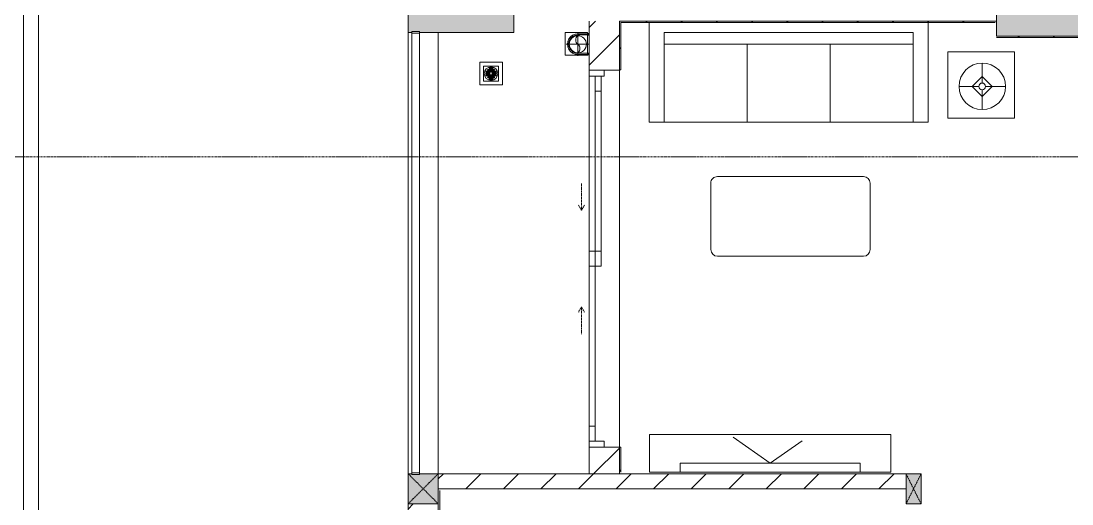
# Model space of a CAD drawing. Header units: millimetres. Extents: x -24439 to 198341, y -52871 to 149926.
# Drawn here: x 31087 to 38053, y 22237 to 25437 of the extents above; entities that cross this region are included whole.
import ezdxf

# ---------------------------------------------------------------- set-up
doc = ezdxf.new("R2010")
doc.units = ezdxf.units.MM
for name, pattern in [('Dash', [6, 3, -3]), ('Grid Line', [22.225, 12.7, -3.175, 3.175, -3.175]), ('IMPORT-CENTER _3_', [10.16, 6.35, -1.27, 1.27, -1.27])]:
    doc.linetypes.add(name, pattern=pattern)
for name, color, linetype, lineweight in [('0-1', 7, 'Continuous', 5), ('A-DOOR', 31, 'Continuous', 9), ('A-DOOR-FRAM', 31, 'Continuous', 9), ('A-DOOR-HDLN', 31, 'Dash', 9), ('A-FLOR-1', 9, 'Continuous', 9), ('A-FLOR-HRAL', 11, 'Continuous', 9), ('A-WALL', 113, 'Continuous', 9), ('A-WALL-1', 253, 'Continuous', 18), ('A-WALL-3', 113, 'Continuous', 18), ('A-WALL-PATT-1', 10, 'Continuous', 9), ('A-WALL-PATT-2', 9, 'Continuous', 9), ('A-WALL-PATT-3', 111, 'Continuous', 9), ('G-IMPT', 8, 'Continuous', 9), ('G-IMPT-2', 8, 'IMPORT-CENTER _3_', 9), ('I-FURN', 30, 'Continuous', 9), ('I-FURN-1', 9, 'Continuous', 9), ('I-WALL-1', 253, 'Continuous', 18), ('M-EQPM', 50, 'Continuous', 9), ('S-COLS', 52, 'Continuous', 9), ('S-COLS-1', 254, 'Continuous', 5), ('S-COLS-2', 253, 'Continuous', 18), ('S-COLS-3', 9, 'Continuous', 9), ('S-COLS-4', 52, 'Continuous', 18), ('S-COLS-5', 52, 'Dash', 9), ('S-COLS-HDLN', 52, 'Dash', 9), ('S-COLS-HDLN-1', 9, 'Dash', 9), ('S-GRID-1', 1, 'Grid Line', 9)]:
    doc.layers.add(name, color=color, linetype=linetype, lineweight=lineweight)
pattern_1 = [(45, (0, 0), (-124.4508, 124.4508), [])]
pattern_2 = [(45, (0, 0), (-116.6726, 116.6726), [])]

# ---------------------------------------------------------------- blocks, each defined once
blk = doc.blocks.new('M_Concrete-Rectangular-Column2 - 400x1300-812637-TKCS_MB ĐỊNH VỊ CAO ĐỘ THIẾT KẾ')
at = {"layer": 'S-COLS-3'}
blk.add_hatch(color=256, dxfattribs=at).paths.add_polyline_path([(-650, 200), (-650, -200), (650, -200), (650, 200), (165.2, 200)])
at = {"layer": 'S-COLS-2'}
for p, q in [((-650, 200), (650, 200)), ((-650, -200), (-650, 200)), ((650, 200), (650, -200)), ((650, -200), (-650, -200))]:
    blk.add_line(p, q, dxfattribs=at)
blk = doc.blocks.new('NCV_TKTC_KET CAU_rvt-1-TKCS_MB ĐỊNH VỊ CAO ĐỘ THIẾT KẾ')
at = {"layer": 'S-COLS-1'}
blk.add_hatch(color=256, dxfattribs=at).paths.add_polyline_path([(34352.6, 25361.9), (34352.6, 25711.9), (33652.6, 25711.9), (33652.6, 25361.9), (33677.6, 25361.9), (33677.6, 25366.9), (33727.6, 25366.9), (33727.6, 25361.9)])
at = {"layer": 'S-COLS-2'}
for p, q in [((33652.6, 25711.9), (33652.6, 25361.9)), ((34352.6, 25361.9), (34352.6, 25711.9)), ((33652.6, 25361.9), (33677.6, 25361.9)), ((33727.6, 25361.9), (34352.6, 25361.9))]:
    blk.add_line(p, q, dxfattribs=at)
at = {"layer": 'S-COLS-3', "rotation": 180}
blk.add_blockref('M_Concrete-Rectangular-Column2 - 400x1300-812637-TKCS_MB ĐỊNH VỊ CAO ĐỘ THIẾT KẾ', (38202.6, 25536.9), dxfattribs=at)
blk = doc.blocks.new('G1_SOF - BO TRU - 100x200-V62-TKCS_MB ĐỊNH VỊ CAO ĐỘ THIẾT KẾ')
at = {"layer": 'S-COLS-3'}
blk.add_hatch(color=256, dxfattribs=at).paths.add_polyline_path([(-50, -100), (50, -100), (50, 100), (-50, 100)])
at = {"layer": 'S-COLS-2'}
for p, q in [((-50, 100), (50, 100)), ((-50, -100), (-50, 100)), ((50, 100), (50, -100)), ((50, -100), (-50, -100))]:
    blk.add_line(p, q, dxfattribs=at)
at = {"layer": 'S-COLS-HDLN-1'}
for p, q in [((50, -100), (-50, 100)), ((-50, -100), (50, 100))]:
    blk.add_line(p, q, dxfattribs=at)
blk = doc.blocks.new('LOBBY_SOFA_1 - LOBBY_SOFA_1-851489-TKCS_MB ĐỊNH VỊ CAO ĐỘ THIẾT KẾ')
at = {"layer": 'I-FURN'}
for p, q in [((-2128.3, 1548.5), (-1160.3, 1548.5)), ((-2172.3, 1064.5), (-2172.3, 1504.5)), ((-1116.3, 1504.5), (-1116.3, 1064.5)), ((-1160.3, 1020.5), (-2128.3, 1020.5)), ((-2688.2, 633.5), (-3128.2, 633.5)), ((-3128.2, 633.5), (-3128.2, 193.5)), ((-2688.2, 193.5), (-2688.2, 633.5)), ((-2556, 660), (-708, 660)), ((-2556, 0), (-2556, 660)), ((-2457, 66), (-2457, 660)), ((-1907, 143), (-1907, 660)), ((-1357, 143), (-1357, 660)), ((-807, 660), (-807, 66)), ((-708, 660), (-708, 0)), ((-2915.4, 445), (-2915.4, 577)), ((-2981.4, 423), (-2915.4, 489)), ((-2915.4, 489), (-2849.4, 423)), ((-2937.4, 423), (-3069.4, 423)), ((-2915.4, 357), (-2981.4, 423)), ((-2849.4, 423), (-2915.4, 357)), ((-2893.4, 423), (-2761.4, 423)), ((-2915.4, 269), (-2915.4, 401)), ((-3128.2, 193.5), (-2688.2, 193.5)), ((-807, 143), (-2457, 143)), ((-807, 66), (-2457, 66))]:
    blk.add_line(p, q, dxfattribs=at)
for radius in [154, 22]:
    blk.add_circle((-2915.4, 423), radius, dxfattribs=at)
for centre, start, end in [((-2128.3, 1504.5), 90, 180), ((-1160.3, 1504.5), 0, 90), ((-2128.3, 1064.5), 180, 270), ((-1160.3, 1064.5), 270, 0)]:
    blk.add_arc(centre, 44, start, end, dxfattribs=at)
at = {"layer": 'I-FURN-1'}
for p, q in [((-2128.3, 1548.5), (-1160.3, 1548.5)), ((-2172.3, 1064.5), (-2172.3, 1504.5)), ((-1116.3, 1504.5), (-1116.3, 1064.5)), ((-1160.3, 1020.5), (-2128.3, 1020.5)), ((-3128.2, 633.5), (-2688.2, 633.5)), ((-3128.2, 193.5), (-3128.2, 633.5)), ((-2688.2, 633.5), (-2688.2, 193.5)), ((-2556, 660), (-708, 660)), ((-2556, 0), (-2556, 660)), ((-708, 660), (-708, 0)), ((-2688.2, 193.5), (-3128.2, 193.5))]:
    blk.add_line(p, q, dxfattribs=at)
for centre, start, end in [((-2128.3, 1504.5), 90, 180), ((-1160.3, 1504.5), 0, 90), ((-2128.3, 1064.5), 180, 270), ((-1160.3, 1064.5), 270, 0)]:
    blk.add_arc(centre, 44, start, end, dxfattribs=at)
blk = doc.blocks.new('RES_BAN AN - RES_BAN AN-V91-TKCS_MB ĐỊNH VỊ CAO ĐỘ THIẾT KẾ')
at = {"layer": 'I-FURN-1'}
for p, q in [((0, 250), (1600, 250)), ((0, 0), (0, 250)), ((1600, 250), (1600, 0)), ((1600, 0), (0, 0))]:
    blk.add_line(p, q, dxfattribs=at)
blk = doc.blocks.new('KE TIVI-2 - KE TIVI-2-V92-TKCS_MB ĐỊNH VỊ CAO ĐỘ THIẾT KẾ')
at = {"layer": 'I-FURN-1'}
for p, q in [((0, 60), (-245.7, 232.1)), ((213, 209.1), (0, 60)), ((-595.6, 60), (595.6, 60)), ((-595.6, 0), (-595.6, 60)), ((595.6, 0), (-595.6, 0)), ((595.6, 60), (595.6, 0))]:
    blk.add_line(p, q, dxfattribs=at)
blk = doc.blocks.new('NCV_TKTC_TANG 1_rvt-1-TKCS_MB ĐỊNH VỊ CAO ĐỘ THIẾT KẾ')
at = {"layer": 'A-WALL-PATT-1'}
h = blk.add_hatch(dxfattribs=at)
h.set_pattern_fill('FP_2', color=256, style=0, pattern_type=2)
h.set_pattern_definition(pattern_1)
h.paths.add_polyline_path([(33852.6, 22336.9), (36952.6, 22336.9), (36952.6, 22436.9), (33852.6, 22436.9)])
at = {"layer": 'A-WALL-PATT-2'}
h = blk.add_hatch(dxfattribs=at)
h.set_pattern_fill('FP_3', color=256, style=0, pattern_type=2)
h.set_pattern_definition(pattern_2)
h.paths.add_polyline_path([(35062.6, 25426.9), (37552.6, 25426.9), (37552.6, 25436.9), (35052.6, 25436.9), (35052.6, 25426.9)])
h = blk.add_hatch(dxfattribs=at)
h.set_pattern_fill('FP_3', color=256, style=0, pattern_type=2)
h.set_pattern_definition(pattern_2)
h.paths.add_polyline_path([(35062.6, 22446.9), (35062.6, 22613.5), (35052.6, 22613.5), (35052.6, 22446.9)])
h.paths.add_polyline_path([(35062.6, 25113.5), (35062.6, 25426.9), (35052.6, 25426.9), (35052.6, 25113.5)])
h = blk.add_hatch(dxfattribs=at)
h.set_pattern_fill('FP_3', color=256, style=0, pattern_type=2)
h.set_pattern_definition(pattern_2)
h.paths.add_polyline_path([(38862.7, 25326.9), (38862.7, 25336.9), (37552.7, 25336.9), (37552.7, 25326.9), (38852.6, 25326.9)])
h = blk.add_hatch(dxfattribs=at)
h.set_pattern_fill('FP_3', color=256, style=0, pattern_type=2)
h.set_pattern_definition(pattern_2)
h.paths.add_polyline_path([(33852.6, 19246.9), (33862.6, 19246.9), (33862.6, 22336.9), (33852.6, 22336.9), (33852.6, 19837.4)])
at = {"layer": 'A-FLOR-1'}
for p, q in [((35052.6, 25112.4), (35052.6, 22613.5)), ((35052.6, 22613.5), (35052.6, 25112.4)), ((34852.6, 25072.4), (34852.6, 23912.4)), ((34952.6, 22613.5), (35052.6, 22613.5))]:
    blk.add_line(p, q, dxfattribs=at)
at = {"layer": 'A-WALL-1'}
for p, q in [((36952.6, 22436.9), (33852.6, 22436.9)), ((33852.6, 22436.9), (33852.6, 22336.9)), ((33852.6, 22336.9), (36952.6, 22336.9))]:
    blk.add_line(p, q, dxfattribs=at)
at = {"layer": 'I-WALL-1'}
for p, q in [((37552.6, 25436.9), (35052.6, 25436.9)), ((35052.6, 25436.9), (35052.6, 25426.9)), ((35052.6, 25426.9), (35052.6, 25113.5)), ((35062.6, 25426.9), (37542.7, 25426.9)), ((35062.6, 25113.5), (35062.6, 25426.9)), ((37552.7, 25326.9), (38862.7, 25326.9)), ((35052.6, 25113.5), (35062.6, 25113.5)), ((35062.6, 22613.5), (35052.6, 22613.5)), ((35052.6, 22613.5), (35052.6, 22446.9)), ((35062.6, 22446.9), (35062.6, 22613.5)), ((33862.6, 22336.9), (33852.6, 22336.9)), ((33852.6, 22336.9), (33852.6, 21237.4)), ((33862.6, 19246.9), (33862.6, 22326.9))]:
    blk.add_line(p, q, dxfattribs=at)
at = {"layer": 'I-FURN-1', "rotation": 180}
blk.add_blockref('LOBBY_SOFA_1 - LOBBY_SOFA_1-851489-TKCS_MB ĐỊNH VỊ CAO ĐỘ THIẾT KẾ', (34542.6, 25426.9), dxfattribs=at)
at = {"layer": 'I-FURN-1'}
for name, p in [('RES_BAN AN - RES_BAN AN-V91-TKCS_MB ĐỊNH VỊ CAO ĐỘ THIẾT KẾ', (35252.2, 22446.9)), ('KE TIVI-2 - KE TIVI-2-V92-TKCS_MB ĐỊNH VỊ CAO ĐỘ THIẾT KẾ', (36052.2, 22446.9))]:
    blk.add_blockref(name, p, dxfattribs=at)
at = {"layer": 'S-COLS-3'}
blk.add_blockref('G1_SOF - BO TRU - 100x200-V62-TKCS_MB ĐỊNH VỊ CAO ĐỘ THIẾT KẾ', (37002.6, 22336.9), dxfattribs=at)
blk = doc.blocks.new('Railing - 50 x 10mm-1251311-TKCS_MB ĐỊNH VỊ CAO ĐỘ THIẾT KẾ')
at = {"layer": 'A-FLOR-HRAL'}
for p, q in [((25, 5), (-25, 5)), ((-25, 5), (-25, -5)), ((25, -5), (25, 5)), ((-25, -5), (25, -5))]:
    blk.add_line(p, q, dxfattribs=at)
blk = doc.blocks.new('Railing - Railing-1598356-TKCS_MB ĐỊNH VỊ CAO ĐỘ THIẾT KẾ')
at = {"layer": 'A-FLOR-HRAL'}
for p, q in [((33677.6, 25356.9), (33677.6, 22442.4)), ((33727.6, 22442.4), (33727.6, 25356.9))]:
    blk.add_line(p, q, dxfattribs=at)
for p in [(33702.6, 25361.9), (33702.6, 22437.4)]:
    blk.add_blockref('Railing - 50 x 10mm-1251311-TKCS_MB ĐỊNH VỊ CAO ĐỘ THIẾT KẾ', p)
blk = doc.blocks.new('TKTC_XREF_251221_MB TANG 1 - TKTC_XREF_260130_MB TANG 1_dwg_THU NUOC - THU NUOC-444531-TKCS_MB TẦNG 1-4202120-TKCS_MB ĐỊNH VỊ CAO ĐỘ THIẾT KẾ')
at = {"layer": 'M-EQPM'}
for p, q in [((-23.3, 10.8), (40.9, 10.8)), ((40.9, 4.8), (-23.3, 4.8)), ((-11, 23.3), (28.5, 23.3)), ((28.5, 17.3), (-11, 17.3)), ((-1.1, 35.6), (18.5, 35.6)), ((18.5, 29.6), (-1.1, 29.6)), ((-23.3, -13.6), (40.9, -13.6)), ((40.9, -19.6), (-23.3, -19.6)), ((-11, -26.1), (28.5, -26.1)), ((28.5, -32.1), (-11, -32.1)), ((-1.1, -38.5), (18.5, -38.5)), ((18.5, -44.5), (-1.1, -44.5))]:
    blk.add_line(p, q, dxfattribs=at)
at = {"layer": 'M-EQPM', "flags": 128}
for points in [[(83.7, -79.4), (83.7, 70.6), (-66.3, 70.6), (-66.3, -79.4)], [(58.7, -54.4), (58.7, 45.6), (-41.3, 45.6), (-41.3, -54.4)]]:
    blk.add_lwpolyline(points, close=True, dxfattribs=at)
for points in [[(-23.3, -1.2), (0.7, -1.2), (0.7, -7.2), (-23.3, -7.2)], [(40.9, -7.2), (16.7, -7.2), (16.7, -1.2), (40.9, -1.2)]]:
    blk.add_lwpolyline(points, dxfattribs=at)
at = {"layer": 'M-EQPM'}
for centre, radius, start, end in [((8.7, -4.4), 45, 360, 180), ((8.7, -4.4), 45, 360, 180), ((-23.3, 7.8), 3, 90, 270), ((-11, 20.3), 3, 90, 270), ((-1.1, 32.6), 3, 90, 270), ((18.5, 32.6), 3, 270, 90), ((28.5, 20.3), 3, 270, 90), ((40.9, 7.8), 3, 270, 90), ((8.7, -4.4), 45, 180, 360), ((8.7, -4.4), 45, 180, 360), ((-23.3, -4.2), 3, 90, 270), ((-23.3, -16.6), 3, 90, 270), ((-11, -29.1), 3, 90, 270), ((-1.1, -41.5), 3, 90, 270), ((18.5, -41.5), 3, 270, 90), ((28.5, -29.1), 3, 270, 90), ((40.9, -4.2), 3, 270, 90), ((40.9, -16.6), 3, 270, 90)]:
    blk.add_arc(centre, radius, start, end, dxfattribs=at)
blk = doc.blocks.new('TKTC_XREF_251221_MB TANG 1 - TKTC_XREF_260130_MB TANG 1_dwg_CUM U_DN100-V249-TKCS_MB ĐỊNH VỊ CAO ĐỘ THIẾT KẾ')
at = {"layer": 'G-IMPT'}
blk.add_hatch(color=256, dxfattribs=at).paths.add_polyline_path([(0, 61), (0, 57), (14.8, 55.1), (28.5, 49.4), (40.3, 40.3), (49.4, 28.5), (55.1, 14.8), (57, 0), (55.1, -14.8), (49.4, -28.5), (40.3, -40.3), (28.5, -49.4), (14.8, -55.1), (0, -57), (0, -61), (15.8, -58.9), (30.5, -52.8), (43.1, -43.1), (52.8, -30.5), (58.9, -15.8), (61, 0), (58.9, 15.8), (52.8, 30.5), (43.1, 43.1), (30.5, 52.8), (15.8, 58.9)])
for p, q in [((-74.6, 66.6), (-74.6, 63.4)), ((-72.7, 69.3), (-72.7, 60.7)), ((-66.9, 67.9), (-71.7, 67.9)), ((-66.9, 62.1), (-71.7, 62.1)), ((-65, 69), (0, 69)), ((-74.6, -63.4), (-74.6, -66.6)), ((-72.7, -60.7), (-72.7, -69.3)), ((-66.9, -62.1), (-71.7, -62.1)), ((-66.9, -67.9), (-71.7, -67.9)), ((-65, -69), (0, -69))]:
    blk.add_line(p, q, dxfattribs=at)
at = {"layer": 'G-IMPT', "flags": 128}
for points in [[(-71.7, 59.2), (-66.9, 59.2), (-66.9, 70.8), (-71.7, 70.8)], [(-66.9, 70.8), (-66.9, 72.7), (-65, 72.7), (-65, 57.3), (-66.9, 57.3), (-66.9, 59.2)], [(-65, 61), (0, 61), (0, 57)], [(-71.7, -70.8), (-66.9, -70.8), (-66.9, -59.2), (-71.7, -59.2)], [(-66.9, -59.2), (-66.9, -57.3), (-65, -57.3), (-65, -72.7), (-66.9, -72.7), (-66.9, -70.8)], [(-65, -61), (0, -61), (0, -57)]]:
    blk.add_lwpolyline(points, dxfattribs=at)
at = {"layer": 'G-IMPT'}
for centre, radius, start, end in [((-71.1, 69.3), 1.56, 112.61986, 247.38014), ((-67.9, 65), 4.8, 143.1301, 216.8699), ((-71.1, 60.7), 1.56, 112.61986, 247.38014), ((0, 0), 69, 270, 90), ((0, 0), 61, 270, 90), ((0, 0), 57, 270, 90), ((-71.1, -60.7), 1.56, 112.61986, 247.38014), ((-67.9, -65), 4.8, 143.1301, 216.8699), ((-71.1, -69.3), 1.56, 112.61986, 247.38014)]:
    blk.add_arc(centre, radius, start, end, dxfattribs=at)
blk = doc.blocks.new('TKTC_XREF_251221_MB TANG 1 - TKTC_XREF_260130_MB TANG 1_dwg_$cc-V250-TKCS_MB ĐỊNH VỊ CAO ĐỘ THIẾT KẾ')
at = {"layer": 'G-IMPT'}
blk.add_circle((0, 0), 0.5, dxfattribs=at)
for centre, radius, start, end in [((0, 0), 0.5, 90, 270), ((0.188, 0.25), 0.313, 126.8699, 233.1301), ((-0.188, -0.25), 0.313, 306.8699, 53.1301)]:
    blk.add_arc(centre, radius, start, end, dxfattribs=at)
at = {"layer": 'G-IMPT-2'}
for p, q in [((0, -0.673), (0, 0.673)), ((-0.673, 0), (0.659, 0))]:
    blk.add_line(p, q, dxfattribs=at)
blk = doc.blocks.new('TKTC_XREF_251221_MB TANG 1 - TKTC_XREF_260130_MB TANG 1_dwg-4202109-TKCS_MB ĐỊNH VỊ CAO ĐỘ THIẾT KẾ')
at = {"layer": 'G-IMPT', "flags": 128}
blk.add_lwpolyline([(-168309.2, -376135.3), (-168458.8, -376135.3), (-168458.8, -375984.9), (-168309.2, -375984.9)], close=True, dxfattribs=at)
for name, p, xscale, yscale, zscale, rotation in [('TKTC_XREF_251221_MB TANG 1 - TKTC_XREF_260130_MB TANG 1_dwg_$cc-V250-TKCS_MB ĐỊNH VỊ CAO ĐỘ THIẾT KẾ', (-168374.1, -376063.7), 113.7150000000073, 113.7150000000073, 113.7150000000073, 359.9990086636432), ('TKTC_XREF_251221_MB TANG 1 - TKTC_XREF_260130_MB TANG 1_dwg_CUM U_DN100-V249-TKCS_MB ĐỊNH VỊ CAO ĐỘ THIẾT KẾ', (-168374.1, -376062.9), 0.9975000000000006, 0.9975000000000006, 0.9975000000000006, 180.000991338195)]:
    blk.add_blockref(name, p, dxfattribs=dict(xscale=xscale, yscale=yscale, zscale=zscale, rotation=rotation))
blk.add_blockref('TKTC_XREF_251221_MB TANG 1 - TKTC_XREF_260130_MB TANG 1_dwg_THU NUOC - THU NUOC-444531-TKCS_MB TẦNG 1-4202120-TKCS_MB ĐỊNH VỊ CAO ĐỘ THIẾT KẾ', (-168957.9, -376253.7))
blk = doc.blocks.new('TKTC_XREF_251221_MB TANG 1 - TKTC_XREF_251221_MB TANG 1-2038492-TKCS_MB ĐỊNH VỊ CAO ĐỘ THIẾT KẾ')
blk.add_blockref('TKTC_XREF_251221_MB TANG 1 - TKTC_XREF_260130_MB TANG 1_dwg-4202109-TKCS_MB ĐỊNH VỊ CAO ĐỘ THIẾT KẾ', (169499.1, 384109.7))
blk = doc.blocks.new('G1_SOF - BO TRU - 200x200-3050151-TKCS_MB ĐỊNH VỊ CAO ĐỘ THIẾT KẾ')
at = {"layer": 'S-COLS-HDLN'}
for p, q in [((-100, 100), (100, -100)), ((100, 100), (-100, -100))]:
    blk.add_line(p, q, dxfattribs=at)
blk = doc.blocks.new('DEG_02-DEG_03 - DEG_02-2500x2400mm-CỬA ĐI 02 CÁNH TRƯỢT-625766-TKCS_MB ĐỊNH VỊ CAO ĐỘ THIẾT KẾ')
at = {"layer": 'A-DOOR'}
for p, q in [((-1110, 100), (-1210, 100)), ((-1210, 100), (-1210, 60)), ((-1110, 60), (-1110, 100)), ((-1110, 100), (-50, 100)), ((50, 100), (-50, 100)), ((-50, 100), (-50, 60)), ((50, 60), (50, 100)), ((-1210, 60), (-1110, 60)), ((-50, 60), (-1110, 60)), ((50, 60), (-50, 60)), ((-50, 60), (-50, 20)), ((-50, 60), (50, 60)), ((-50, 20), (50, 20)), ((50, 20), (50, 60)), ((50, 60), (1110, 60)), ((1110, 20), (50, 20)), ((1210, 60), (1110, 60)), ((1110, 60), (1110, 20)), ((1110, 20), (1210, 20)), ((1210, 20), (1210, 60))]:
    blk.add_line(p, q, dxfattribs=at)
at = {"layer": 'A-DOOR-FRAM'}
for p, q in [((-1210, 100), (-1250, 100)), ((-1250, 100), (-1250, 0)), ((-1210, 0), (-1210, 100)), ((1250, 100), (1210, 100)), ((1210, 100), (1210, 0)), ((1250, 0), (1250, 100)), ((-1250, 0), (-1210, 0)), ((1210, 0), (1250, 0))]:
    blk.add_line(p, q, dxfattribs=at)
at = {"layer": 'A-DOOR-HDLN'}
for p, q in [((-500.4, 151.1), (-320.4, 151.1)), ((-320.4, 151.1), (-355, 171.1)), ((-320.4, 151.1), (-355, 131.1)), ((320.4, 151.1), (355, 171.1)), ((320.4, 151.1), (355, 131.1)), ((500.4, 151.1), (320.4, 151.1))]:
    blk.add_line(p, q, dxfattribs=at)

msp = doc.modelspace()

# ---------------------------------------------------------------- hatches: boundary and pattern name
at = {"layer": 'A-WALL-PATT-3'}
h = msp.add_hatch(dxfattribs=at)
h.set_pattern_fill('FP_1', color=256, style=0, pattern_type=2)
h.set_pattern_definition(pattern_1)
h.paths.add_polyline_path([(34852.6, 22436.9), (35052.6, 22436.9), (35052.6, 22612.4), (34852.6, 22612.4)])
h.paths.add_polyline_path([(34952.6, 25112.4), (35052.6, 25112.4), (35052.6, 25436.9), (34852.6, 25436.9), (34852.6, 25112.4)])
h = msp.add_hatch(dxfattribs=at)
h.set_pattern_fill('FP_1', color=256, style=0, pattern_type=2)
h.set_pattern_definition(pattern_1)
h.paths.add_polyline_path([(33852.6, 19336.9), (33852.6, 19837.4), (33652.6, 19837.4), (33652.6, 19336.9)])
h.paths.add_polyline_path([(33852.6, 21237.4), (33852.6, 22237.4), (33652.6, 22237.4), (33652.6, 21237.4)])
at = {"layer": 'S-COLS-1'}
msp.add_hatch(color=256, dxfattribs=at).paths.add_polyline_path([(33727.6, 22237.4), (33852.6, 22237.4), (33852.6, 22437.4), (33727.6, 22437.4), (33727.6, 22432.4), (33677.6, 22432.4), (33677.6, 22437.4), (33652.6, 22437.4), (33652.6, 22237.4), (33677.6, 22237.4)])

# ---------------------------------------------------------------- linework, layer by layer
at = {"layer": 'A-WALL'}
for p, q in [((31103.5, 18236.9), (31103.5, 33837.4)), ((31203.5, 33737.4), (31203.5, 18236.9)), ((33652.6, 22437.4), (33652.6, 25361.9)), ((33852.6, 25361.9), (33852.6, 22437.4)), ((35052.6, 25112.4), (35052.6, 22613.5)), ((34852.6, 23912.4), (34852.6, 25072.4)), ((33852.6, 22237.4), (33652.6, 22237.4))]:
    msp.add_line(p, q, dxfattribs=at)
at = {"layer": 'A-WALL-3'}
for p, q in [((34852.6, 25436.9), (34852.6, 25112.4)), ((35052.6, 25112.4), (35052.6, 25436.9)), ((34952.6, 25112.4), (35052.6, 25112.4)), ((34852.6, 22612.4), (34852.6, 22436.9)), ((35052.6, 22612.4), (34952.6, 22612.4)), ((35052.6, 22436.9), (35052.6, 22612.4)), ((34852.6, 22436.9), (35052.6, 22436.9)), ((33652.6, 22237.4), (33652.6, 21237.4)), ((33852.6, 21237.4), (33852.6, 22237.4))]:
    msp.add_line(p, q, dxfattribs=at)
at = {"layer": 'S-COLS'}
msp.add_line((33652.6, 22237.4), (33852.6, 22237.4), dxfattribs=at)
at = {"layer": 'S-COLS-4'}
for p, q in [((33677.6, 22437.4), (33652.6, 22437.4)), ((33652.6, 22437.4), (33652.6, 22237.4)), ((33852.6, 22437.4), (33727.6, 22437.4)), ((33852.6, 22237.4), (33852.6, 22437.4))]:
    msp.add_line(p, q, dxfattribs=at)
at = {"layer": 'S-GRID-1'}
for p, q in [((33652.6, 20960.6), (33652.6, 80482.7)), ((131551.8, 24536.9), (29351.8, 24536.9))]:
    msp.add_line(p, q, dxfattribs=at)

# ---------------------------------------------------------------- block references
at = {"layer": '0-1'}
for name in ['NCV_TKTC_KET CAU_rvt-1-TKCS_MB ĐỊNH VỊ CAO ĐỘ THIẾT KẾ', 'NCV_TKTC_TANG 1_rvt-1-TKCS_MB ĐỊNH VỊ CAO ĐỘ THIẾT KẾ']:
    msp.add_blockref(name, (0, 0), dxfattribs=at)
at = {"layer": 'A-DOOR', "rotation": 89.99999999999993}
msp.add_blockref('DEG_02-DEG_03 - DEG_02-2500x2400mm-CỬA ĐI 02 CÁNH TRƯỢT-625766-TKCS_MB ĐỊNH VỊ CAO ĐỘ THIẾT KẾ', (34952.6, 23862.4), dxfattribs=at)
at = {"layer": 'A-FLOR-HRAL'}
msp.add_blockref('Railing - Railing-1598356-TKCS_MB ĐỊNH VỊ CAO ĐỘ THIẾT KẾ', (0, 0), dxfattribs=at)
at = {"layer": 'M-EQPM'}
msp.add_blockref('TKTC_XREF_251221_MB TANG 1 - TKTC_XREF_251221_MB TANG 1-2038492-TKCS_MB ĐỊNH VỊ CAO ĐỘ THIẾT KẾ', (33652.6, 17236.9), dxfattribs=at)
at = {"layer": 'S-COLS-5'}
msp.add_blockref('G1_SOF - BO TRU - 200x200-3050151-TKCS_MB ĐỊNH VỊ CAO ĐỘ THIẾT KẾ', (33752.6, 22337.4), dxfattribs=at)

doc.saveas('drawing.dxf')
